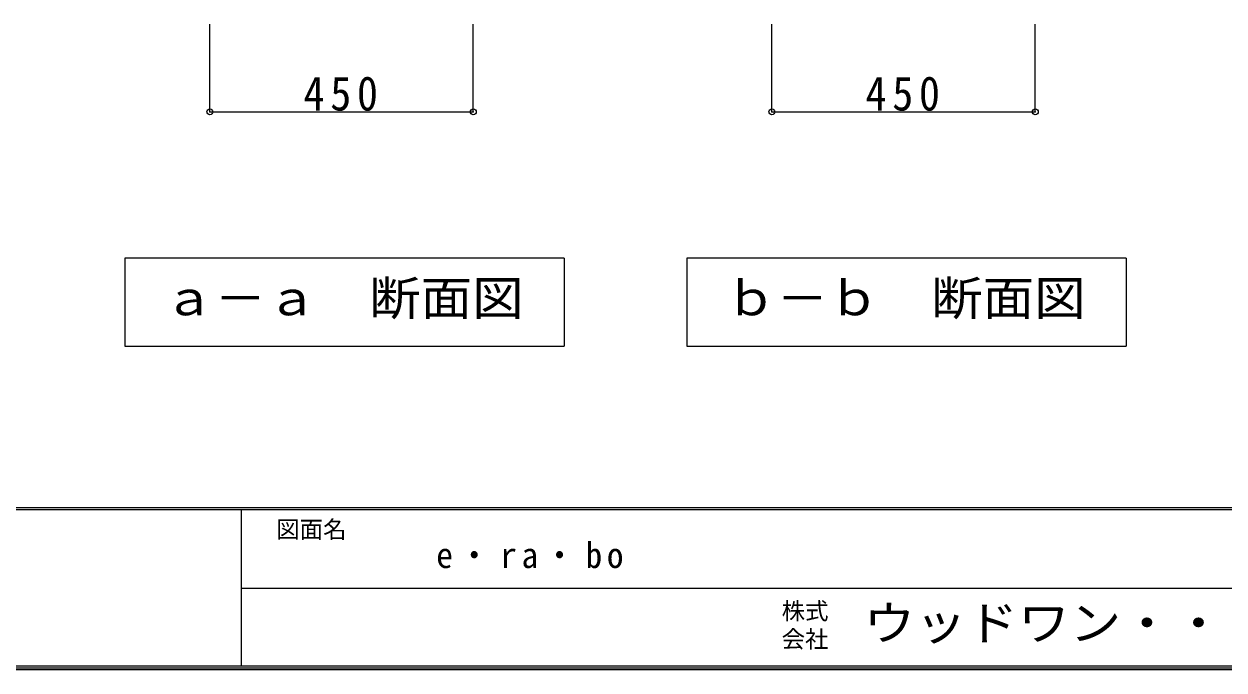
# Model space of a CAD drawing. Units: millimetres at full size, sheet at 1:20. Extents: x -3922 to 3878, y -2932 to 2722.
# Drawn here: x -393 to 1657, y -2864 to -1761 of the extents above; entities that cross this region are included whole.
import ezdxf
from ezdxf.enums import TextEntityAlignment as Align

# ---------------------------------------------------------------- set-up
doc = ezdxf.new("R2010")
doc.units = ezdxf.units.MM
doc.header["$LTSCALE"] = 20
doc.header["$PDMODE"] = 32
doc.header["$PDSIZE"] = 10
for name, color, linetype in [('0-A_文字', 7, 'Continuous'), ('0-B_寸法', 4, 'Continuous'), ('F-1_枠', 6, 'Continuous'), ('F-A_文字', 7, 'Continuous')]:
    doc.layers.add(name, color=color, linetype=linetype)
doc.styles.add('ＭＳ ゴシック', font='')
doc.styles.get('ＭＳ ゴシック').set_extended_font_data('MS Gothic')

msp = doc.modelspace()

# ---------------------------------------------------------------- linework, layer by layer
at = {"layer": '0-A_文字'}
for p, q in [((529.64, -2161.27), (529.64, -2311.27)), ((1489.64, -2161.27), (1489.64, -2311.27)), ((-220.36, -2311.27), (529.64, -2311.27)), ((739.64, -2311.27), (1489.64, -2311.27))]:
    msp.add_line(p, q, dxfattribs=at)
for points in [[(529.64, -2161.27), (-220.36, -2161.27), (-220.36, -2311.27)], [(1489.64, -2161.27), (739.64, -2161.27), (739.64, -2311.27)]]:
    msp.add_lwpolyline(points, dxfattribs=at)
at = {"layer": '0-B_寸法'}
for p, q in [((-75.36, -1911.27), (-75.36, -1761.27)), ((374.64, -1911.27), (374.64, -1761.27)), ((884.64, -1911.27), (884.64, -1761.27)), ((1334.64, -1911.27), (1334.64, -1761.27)), ((-75.36, -1911.27), (374.64, -1911.27)), ((884.64, -1911.27), (1334.64, -1911.27))]:
    msp.add_line(p, q, dxfattribs=at)
at = {"layer": '0-B_寸法', "color": 7}
for p in [(-75.36, -1911.27), (374.64, -1911.27), (884.64, -1911.27), (1334.64, -1911.27)]:
    msp.add_point(p, dxfattribs=at)
at = {"layer": 'F-1_枠'}
for p, q in [((3877.97, -2587.71), (-3922.03, -2587.71)), ((3877.97, -2591.04), (-3922.03, -2591.04)), ((-22.03, -2591.04), (-22.03, -2857.71)), ((-22.03, -2724.37), (3871.3, -2724.38)), ((3877.97, -2857.71), (-3922.03, -2857.71)), ((3877.97, -2861.04), (-3922.03, -2861.04)), ((3877.97, -2864.37), (-3922.03, -2864.37))]:
    msp.add_line(p, q, dxfattribs=at)

# ---------------------------------------------------------------- texts
at = {"layer": '0-A_文字', "style": 'ＭＳ ゴシック', "width": 1.1}
for s, p in [('ａ－ａ\u3000断面図', (-155.36, -2276.27)), ('ｂ－ｂ\u3000断面図', (804.64, -2276.27))]:
    msp.add_text(s, height=58.65, dxfattribs=at).set_placement(p, align=Align.BOTTOM_LEFT)
at = {"layer": '0-B_寸法', "color": 7, "char_height": 58.65, "attachment_point": 7, "style": 'ＭＳ ゴシック'}
for insert in [(84.64, -1910.06), (1044.64, -1910.06)]:
    msp.add_mtext('\\T1.27;\\W0.9;450', dxfattribs=dict(at, insert=insert))
at = {"layer": 'F-A_文字', "style": 'ＭＳ ゴシック'}
for s, p in [('図面名', (37.97, -2647.71)), ('株式', (901.3, -2787.04)), ('会社', (901.3, -2835.04))]:
    msp.add_text(s, height=29.33, dxfattribs=at).set_placement(p, align=Align.BOTTOM_LEFT)
at = {"layer": 'F-A_文字', "style": 'ＭＳ ゴシック', "width": 1.1}
msp.add_text('ウッドワン・・・', height=58.65, dxfattribs=at).set_placement((1041.3, -2831.04), align=Align.BOTTOM_LEFT)
at = {"layer": 'F-A_文字', "insert": (311.3, -2691.04), "char_height": 43.99, "attachment_point": 7, "style": 'ＭＳ ゴシック'}
msp.add_mtext('\\T1.28;\\W0.95;e・ra・bo', dxfattribs=at)

doc.saveas('drawing.dxf')
